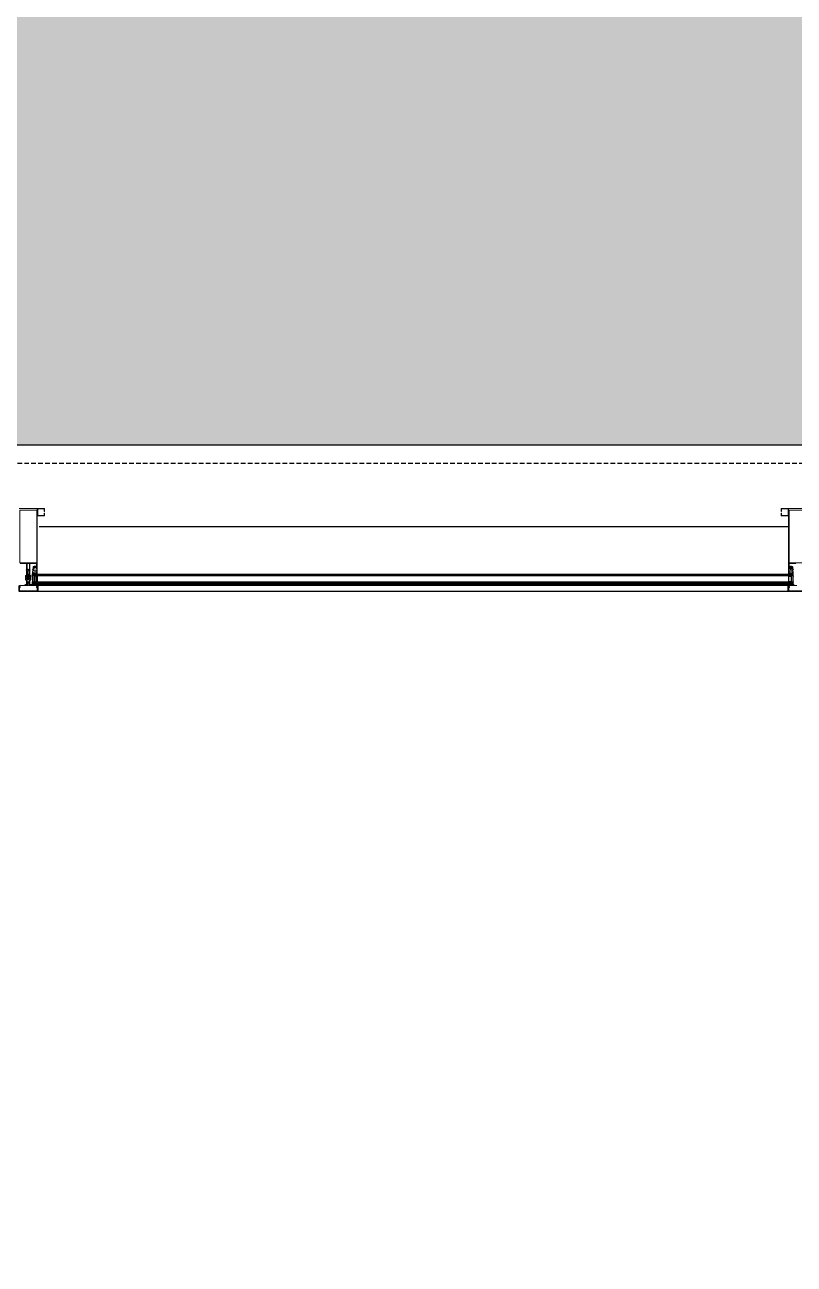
# Model space of a CAD drawing. Header units: metres. Extents: x -11920 to 1298, y -8631 to 433.
# Drawn here: x -3819.4 to -3609.4, y -8624.4 to -8286.3 of the extents above; entities that cross this region are included whole.
import ezdxf

# ---------------------------------------------------------------- set-up
doc = ezdxf.new("R2010")
doc.units = ezdxf.units.M
doc.header["$LTSCALE"] = 0.01
doc.header["$MEASUREMENT"] = 0
doc.linetypes.add('HIDDEN', pattern=[9.525, 6.35, -3.175])
doc.layers.get('0').update_dxf_attribs({"color": 30, "lineweight": 0})
for name, color, linetype in [('AG-ELEV-02', 152, 'Continuous'), ('AG-HIDDEN', 9, 'HIDDEN'), ('CAM', 1, 'Continuous')]:
    doc.layers.add(name, color=color, linetype=linetype)
doc.layers.add('AG-Profile_Aluminium', color=122, linetype='Continuous', lineweight=9)
doc.layers.add('DOS-AG-Floor_PVC', color=91, linetype='Continuous', lineweight=15)

# ---------------------------------------------------------------- blocks, each defined once
blk = doc.blocks.new('A$C671812AB')
at = {"layer": 'AG-ELEV-02', "ltscale": 2.5}
for p, q in [((-15296.1, -3098.5), (-9371.1, -3098.5)), ((-11096.1, -3322.6), (-13141.4, -3322.6))]:
    blk.add_line(p, q, dxfattribs=at)
at = {"layer": 'AG-ELEV-02'}
for p, q in [((-11095, -3498.5), (-13147.1, -3498.5)), ((-11096.2, -3482.8), (-13145.9, -3482.8)), ((-13144.6, -3482.8), (-13144.6, -3498.5)), ((-11097.5, -3482.8), (-11097.5, -3498.5)), ((-11097.5, -3482.8), (-11097.5, -3498.5))]:
    blk.add_line(p, q, dxfattribs=at)
at = {"layer": 'AG-HIDDEN', "ltscale": 200}
blk.add_line((-15296.1, -3148.5), (-9371.1, -3148.5), dxfattribs=at)
at = {"layer": 'AG-Profile_Aluminium'}
for points in [[(-13195.6, -3272.6), (-13146.6, -3272.6, -0.400911), (-13146.1, -3273.1), (-13146.1, -3436.9, -0.414214), (-13146.6, -3437.4), (-13148.4, -3437.4, -0.280185), (-13148.8, -3437.1), (-13149.3, -3436.3), (-13149.3, -3435.9), (-13148.1, -3435.9), (-13148.1, -3432.9, 0.414214), (-13148.6, -3432.4), (-13151.8, -3432.4), (-13152.3, -3431.9), (-13152.8, -3432.4), (-13156, -3432.4, 0.414214), (-13156.5, -3432.9), (-13156.5, -3435.9), (-13155.3, -3435.9), (-13155.3, -3436.3), (-13155.7, -3437.1, -0.280185), (-13156.1, -3437.4), (-13157.2, -3437.4, -0.414214), (-13157.7, -3436.9), (-13157.7, -3431.9, -0.414214), (-13156.2, -3430.4), (-13154.3, -3430.4), (-13154.3, -3429.9, -0.414214), (-13153.8, -3429.4), (-13150.8, -3429.4, -0.414214), (-13150.3, -3429.9), (-13150.3, -3430.4), (-13148.1, -3430.4), (-13148.1, -3423.9, 0.414214), (-13149.6, -3422.4), (-13166.1, -3422.4), (-13166.1, -3439.4), (-13165.5, -3439.4), (-13165.5, -3440.2, -0.414898), (-13165.7, -3440.4), (-13166.1, -3440.4), (-13166.1, -3458.4), (-13167.1, -3459.4), (-13168, -3459.4, -0.401727), (-13169.3, -3458.3), (-13168.8, -3458), (-13169.3, -3457.7), (-13169.3, -3456.9), (-13169.3, -3456.9), (-13168.8, -3456.6), (-13169.3, -3456.3), (-13169.3, -3455.4), (-13168.8, -3455.2), (-13169.3, -3454.9), (-13169.3, -3454), (-13168.8, -3453.7), (-13169.3, -3453.5), (-13169.3, -3452.6), (-13168.8, -3452.3), (-13169.3, -3452), (-13169.3, -3451.2), (-13168.8, -3450.9), (-13169.3, -3450.6), (-13169.3, -3449.8), (-13168.8, -3449.5), (-13169.3, -3449.2), (-13169.3, -3448.4), (-13168.8, -3448.1), (-13169.3, -3447.8), (-13169.3, -3447), (-13168.8, -3446.7), (-13169.3, -3446.4), (-13169.3, -3445.6), (-13168.8, -3445.3), (-13169.3, -3445), (-13169.3, -3444.2), (-13168.8, -3443.9), (-13169.3, -3443.6), (-13169.3, -3442.7), (-13168.8, -3442.5), (-13169.3, -3442.2), (-13169.3, -3441.7), (-13170.7, -3440.3, 0.414204), (-13171.4, -3440.3), (-13172.9, -3441.7), (-13172.9, -3442.9), (-13173.4, -3443.2), (-13172.9, -3443.4), (-13172.9, -3444.3), (-13173.4, -3444.6), (-13172.9, -3444.9), (-13172.9, -3445.7), (-13173.4, -3446), (-13172.9, -3446.3), (-13172.9, -3447.1), (-13173.4, -3447.4), (-13172.9, -3447.7), (-13172.9, -3448.5), (-13173.4, -3448.8), (-13172.9, -3449.1), (-13172.9, -3449.9), (-13173.4, -3450.2), (-13172.9, -3450.5), (-13172.9, -3451.3), (-13173.4, -3451.6), (-13172.9, -3451.9), (-13172.9, -3452.8), (-13173.4, -3453), (-13172.9, -3453.3), (-13172.9, -3454.2), (-13173.4, -3454.5), (-13172.9, -3454.7), (-13172.9, -3455.6), (-13173.4, -3455.9), (-13172.9, -3456.2), (-13172.9, -3457), (-13173.4, -3457.3), (-13172.9, -3457.6), (-13172.9, -3458.4), (-13173.4, -3458.7), (-13173.1, -3458.9, -0.259555), (-13174, -3459.4), (-13175.1, -3459.4), (-13176.1, -3458.4), (-13176.1, -3440.4), (-13176.5, -3440.4, -0.414214), (-13176.7, -3440.2), (-13176.7, -3439.4), (-13176.1, -3439.4), (-13176.1, -3422.4), (-13192.6, -3422.4, 0.414214)], [(-11076.1, -3422.4), (-11092.6, -3422.4, 0.414214), (-11094.1, -3423.9), (-11094.1, -3430.4), (-11091.9, -3430.4), (-11091.9, -3429.9, -0.414214), (-11091.4, -3429.4), (-11088.4, -3429.4, -0.414214), (-11087.9, -3429.9), (-11087.9, -3430.4), (-11086, -3430.4, -0.414214), (-11084.5, -3431.9), (-11084.5, -3436.9, -0.414214), (-11085, -3437.4), (-11086, -3437.4, -0.280185), (-11086.4, -3437.1), (-11086.9, -3436.3), (-11086.9, -3435.9), (-11085.7, -3435.9), (-11085.7, -3432.9, 0.414214), (-11086.2, -3432.4), (-11089.4, -3432.4), (-11089.9, -3431.9), (-11090.4, -3432.4), (-11093.6, -3432.4, 0.414214), (-11094.1, -3432.9), (-11094.1, -3435.9), (-11092.9, -3435.9), (-11092.9, -3436.3), (-11093.3, -3437.1, -0.280185), (-11093.7, -3437.4), (-11095.6, -3437.4, -0.414214), (-11096.1, -3436.9), (-11096.1, -3273.1, -0.414214), (-11095.6, -3272.6), (-11046.6, -3272.6, -0.400911)]]:
    blk.add_lwpolyline(points, format="xyb", dxfattribs=at)
for points in [[(-13147.9, -3420.5), (-13194.2, -3420.5), (-13194.2, -3276.6), (-13147.9, -3276.6)], [(-11047.9, -3420.5), (-11094.2, -3420.5), (-11094.2, -3276.6), (-11047.9, -3276.6)], [(-13174.1, -3472.2), (-13168.1, -3472.2), (-13168.1, -3466.4), (-13174.1, -3466.4)]]:
    blk.add_lwpolyline(points, close=True, dxfattribs=at)
for points in [[(-13127.1, -3280.1), (-13126.1, -3280.1), (-13127.1, -3280.1), (-13127.1, -3273.6), (-13145.1, -3273.6), (-13145.1, -3291.6), (-13127.1, -3291.6), (-13127.1, -3285.1), (-13126.1, -3285.1), (-13126.1, -3292.6), (-13146.1, -3292.6), (-13146.1, -3272.6), (-13126.1, -3272.6), (-13126.1, -3280.1)], [(-11115.1, -3280.1), (-11116.1, -3280.1), (-11115.1, -3280.1), (-11115.1, -3273.6), (-11097.1, -3273.6), (-11097.1, -3291.6), (-11115.1, -3291.6), (-11115.1, -3285.1), (-11116.1, -3285.1), (-11116.1, -3292.6), (-11096.1, -3292.6), (-11096.1, -3272.6), (-11116.1, -3272.6), (-11116.1, -3280.1)]]:
    blk.add_lwpolyline(points, dxfattribs=at)
for points in [[(-13170.7, -3437.7, 0.414204), (-13171.4, -3437.7), (-13173.4, -3439.6, -0.668177), (-13174.2, -3439.2), (-13174.2, -3422.4), (-13167.9, -3422.4), (-13167.9, -3439.2, -0.668169), (-13168.8, -3439.6)], [(-13169.3, -3477.7), (-13169.3, -3478.1), (-13168.8, -3478.9, 0.280182), (-13168.4, -3479.2), (-13166.6, -3479.2, 0.414214), (-13166.1, -3478.7), (-13166.1, -3469.2, -0.198912), (-13165.5, -3467.8), (-13164.7, -3467, 0.198912), (-13164.1, -3465.6), (-13164.1, -3455.7, 0.414214), (-13164.6, -3455.2), (-13165.4, -3455.2, 0.414214), (-13165.9, -3455.7), (-13165.9, -3463.9, -0.414156), (-13166.4, -3464.4), (-13169.8, -3464.4, -0.414272), (-13170.3, -3463.9), (-13170.3, -3462.9, -0.414214), (-13170.2, -3462.8), (-13169.9, -3462.8, -0.244698), (-13169.8, -3462.8), (-13169.1, -3463.8, 0.414214), (-13168.8, -3463.9), (-13168.5, -3463.7), (-13169.4, -3462.3, 0.244698), (-13169.7, -3462.2), (-13170, -3462.2, -0.414214), (-13170.3, -3461.9), (-13170.3, -3460.7, -0.414214), (-13170.2, -3460.6), (-13169.9, -3460.6, -0.244698), (-13169.8, -3460.6), (-13169.1, -3461.6, 0.414214), (-13168.8, -3461.7), (-13168.5, -3461.4), (-13169.4, -3460.1, 0.244698), (-13169.7, -3460), (-13170, -3460, -0.414214), (-13170.3, -3459.7), (-13170.3, -3458.4, -0.414214), (-13170.2, -3458.3), (-13169.9, -3458.3, -0.244698), (-13169.8, -3458.4), (-13169.1, -3459.4, 0.414214), (-13168.8, -3459.4), (-13168.5, -3459.2), (-13169.4, -3457.9, 0.244698), (-13169.7, -3457.7), (-13170, -3457.7, -0.414214), (-13170.3, -3457.4), (-13170.3, -3456.2, -0.414214), (-13170.2, -3456.1), (-13169.9, -3456.1, -0.244698), (-13169.8, -3456.2), (-13169.1, -3457.1, 0.414214), (-13168.8, -3457.2), (-13168.5, -3457), (-13169.4, -3455.6, 0.244698), (-13169.7, -3455.5), (-13170, -3455.5, -0.414214), (-13170.3, -3455.2), (-13170.3, -3454, -0.414214), (-13170.2, -3453.9), (-13170, -3453.9, -0.244698), (-13169.9, -3453.9), (-13169.1, -3455.1, 0.414214), (-13168.8, -3455.1), (-13168.5, -3454.9), (-13170.1, -3452.6, 0), (-13170.1, -3452.6, 0.244698), (-13170.9, -3452.2), (-13171.2, -3452.2, 0.244698), (-13172, -3452.6), (-13173.6, -3454.9), (-13173.3, -3455.1, 0.414214), (-13173, -3455.1), (-13172.2, -3453.9, -0.244698), (-13172.1, -3453.9), (-13172, -3453.9, -0.414214), (-13171.9, -3454), (-13171.9, -3455.2, -0.414214), (-13172.2, -3455.5), (-13172.5, -3455.5, 0.244698), (-13172.7, -3455.6), (-13173.6, -3457), (-13173.3, -3457.2, 0.414214), (-13173, -3457.1), (-13172.3, -3456.2, -0.244698), (-13172.2, -3456.1), (-13172, -3456.1, -0.414214), (-13171.9, -3456.2), (-13171.9, -3457.4, -0.414214), (-13172.2, -3457.7), (-13172.5, -3457.7, 0.244698), (-13172.7, -3457.9), (-13173.6, -3459.2), (-13173.3, -3459.4, 0.414214), (-13173, -3459.4), (-13172.3, -3458.4, -0.244698), (-13172.2, -3458.3), (-13172, -3458.3, -0.414214), (-13171.9, -3458.4), (-13171.9, -3459.7, -0.414214), (-13172.2, -3460), (-13172.5, -3460, 0.244698), (-13172.7, -3460.1), (-13173.6, -3461.4), (-13173.3, -3461.7, 0.414214), (-13173, -3461.6), (-13172.3, -3460.6, -0.244698), (-13172.2, -3460.6), (-13172, -3460.6, -0.414214), (-13171.9, -3460.7), (-13171.9, -3461.9, -0.414214), (-13172.2, -3462.2), (-13172.5, -3462.2, 0.244698), (-13172.7, -3462.3), (-13173.6, -3463.7), (-13173.3, -3463.9, 0.414214), (-13173, -3463.8), (-13172.3, -3462.8, -0.244698), (-13172.2, -3462.8), (-13172, -3462.8, -0.414214), (-13171.9, -3462.9), (-13171.9, -3463.9, -0.414214), (-13172.4, -3464.4), (-13175.8, -3464.4, -0.414214), (-13176.3, -3463.9), (-13176.3, -3455.7, 0.414214), (-13176.8, -3455.2), (-13177.6, -3455.2, 0.414214), (-13178.1, -3455.7), (-13178.1, -3465.6, 0.198912), (-13177.5, -3467), (-13176.7, -3467.8, -0.198912), (-13176.1, -3469.2), (-13176.1, -3478.7, 0.414214), (-13175.6, -3479.2), (-13173.7, -3479.2, 0.280182), (-13173.3, -3478.9), (-13172.9, -3478.1), (-13172.9, -3477.7), (-13174.1, -3477.7), (-13174.1, -3474.7, -0.414214), (-13173.6, -3474.2), (-13171.6, -3474.2), (-13171.1, -3473.7), (-13170.6, -3474.2), (-13168.6, -3474.2, -0.414214), (-13168.1, -3474.7), (-13168.1, -3477.7)], [(-13171.1, -3497.2), (-13147.1, -3497.2, 0.415475), (-13146.9, -3497), (-13146.9, -3489.1), (-13148.2, -3488, -0.734294), (-13146.9, -3484.8, 0.180054), (-13146.3, -3484.6), (-13146.3, -3483.2, -1.029401), (-13145.6, -3483.2), (-13145.6, -3497, -0.414214), (-13147.1, -3498.5), (-13195, -3498.5, -0.414214), (-13196.5, -3497), (-13196.5, -3483.2, -1.029594), (-13195.8, -3483.2), (-13195.8, -3484.6, 0.18004), (-13195.2, -3484.8, -0.734976), (-13193.9, -3488), (-13195.2, -3489.1), (-13195.2, -3497, 0.415536), (-13195, -3497.2)], [(-11071.1, -3497.2), (-11047.1, -3497.2, 0.415475), (-11046.9, -3497), (-11046.9, -3489.1), (-11048.2, -3488, -0.734294), (-11046.9, -3484.8, 0.180054), (-11046.3, -3484.6), (-11046.3, -3483.2, -1.029401), (-11045.6, -3483.2), (-11045.6, -3497, -0.414214), (-11047.1, -3498.5), (-11095, -3498.5, -0.414214), (-11096.5, -3497), (-11096.5, -3483.2, -1.029594), (-11095.8, -3483.2), (-11095.8, -3484.6, 0.18004), (-11095.2, -3484.8, -0.734976), (-11093.9, -3488), (-11095.2, -3489.1), (-11095.2, -3497, 0.415536), (-11095, -3497.2)]]:
    blk.add_lwpolyline(points, format="xyb", close=True, dxfattribs=at)
at = {"layer": 'AG-Profile_Aluminium', "color": 9}
for points in [[(-13156.1, -3450.4, -0.433199), (-13159.3, -3447.4), (-13158.5, -3438.7, 0.414214), (-13158.8, -3438.4), (-13159.2, -3438.4, -0.414214), (-13159.5, -3438.1), (-13159.5, -3437.7, -0.414214), (-13159.2, -3437.4), (-13156.1, -3437.4, 0.414214), (-13155.1, -3436.4), (-13155.1, -3435.1), (-13156.2, -3435.1), (-13156.2, -3434.6, -0.384615), (-13148.4, -3434.6), (-13148.4, -3435.1), (-13149.4, -3435.1), (-13149.4, -3436.4, 0.414214), (-13148.4, -3437.4), (-13146.1, -3437.4), (-13146.4, -3449, -0.213288), (-13147.7, -3450.4, 0.005109)], [(-13147.5, -3447.4), (-13148.1, -3447.4), (-13148.1, -3446.9), (-13156.4, -3445.9), (-13156.5, -3446.4), (-13157, -3446.4), (-13157.8, -3447.4, 0.436697), (-13155.7, -3449.4, -0.010178), (-13147.7, -3449.3, 0.26621), (-13147.4, -3448.7), (-13147, -3447.9, 0.414214)], [(-13155.4, -3443.5, -0.425894), (-13155.8, -3442.9), (-13155.5, -3440.8, -0.3686), (-13155, -3440.4), (-13150, -3440.4, -0.375315), (-13149.5, -3440.8), (-13149.1, -3443.6, -0.490444), (-13149.7, -3444.2)], [(-11086, -3450.4, 0.433199), (-11082.8, -3447.4), (-11083.7, -3438.7, -0.414214), (-11083.4, -3438.4), (-11083, -3438.4, 0.414214), (-11082.7, -3438.1), (-11082.7, -3437.7, 0.414214), (-11083, -3437.4), (-11086, -3437.4, -0.414214), (-11087, -3436.4), (-11087, -3435.1), (-11086, -3435.1), (-11086, -3434.6, 0.384615), (-11093.8, -3434.6), (-11093.8, -3435.1), (-11092.7, -3435.1), (-11092.7, -3436.4, -0.414214), (-11093.7, -3437.4), (-11096.1, -3437.4), (-11095.7, -3449, 0.213288), (-11094.4, -3450.4, -0.005109)], [(-11094.6, -3447.4), (-11094.1, -3447.4), (-11094, -3446.9), (-11085.7, -3445.9), (-11085.7, -3446.4), (-11085.2, -3446.4), (-11084.3, -3447.4, -0.436697), (-11086.4, -3449.4, 0.010178), (-11094.4, -3449.3, -0.26621), (-11094.7, -3448.7), (-11095.1, -3447.9, -0.414214)], [(-11086.7, -3443.5, 0.425894), (-11086.3, -3442.9), (-11086.6, -3440.8, 0.3686), (-11087.1, -3440.4), (-11092.1, -3440.4, 0.375315), (-11092.6, -3440.8), (-11093, -3443.6, 0.490444), (-11092.4, -3444.2)], [(-11088.5, -3434.3, 0.142901), (-11091.2, -3434.3), (-11091.2, -3437.1, 0.414214), (-11090.9, -3437.4), (-11088.8, -3437.4, 0.414214), (-11088.5, -3437.1)]]:
    blk.add_lwpolyline(points, format="xyb", close=True, dxfattribs=at)
for points in [[(-13195.2, -3482.4), (-13173.3, -3482.4, 0.253164), (-13172.5, -3482, -0.541002), (-13169.7, -3482, 0.253164), (-13168.9, -3482.4), (-13147, -3482.4, 0.344474), (-13146, -3481.7, -0.075525), (-13144.2, -3479.3, 0.853065), (-13144.5, -3478.9, -0.085692), (-13146.6, -3480, -0.114183), (-13146.4, -3479.2), (-13146.4, -3479.1, 0.833224), (-13146.9, -3479.1), (-13147.4, -3479.9), (-13148.3, -3479.9), (-13147.9, -3479.1, 0.834458), (-13148.4, -3479.1), (-13148.9, -3479.9), (-13149.8, -3479.9), (-13149.4, -3479.1, 0.834458), (-13149.9, -3479.1), (-13150.4, -3479.9), (-13151.3, -3479.9), (-13150.9, -3479.1, 0.834458), (-13151.4, -3479.1), (-13151.9, -3479.9), (-13152.8, -3479.9), (-13152.4, -3479.1, 0.834458), (-13152.9, -3479.1), (-13153.4, -3479.9), (-13154.3, -3479.9), (-13153.9, -3479.1, 0.834458), (-13154.4, -3479.1), (-13154.9, -3479.9), (-13155.8, -3479.9), (-13155.4, -3479.1, 0.834458), (-13155.9, -3479.1), (-13156.4, -3479.9), (-13157.3, -3479.9), (-13156.9, -3479.1, 0.834458), (-13157.4, -3479.1), (-13157.9, -3479.9), (-13158.8, -3479.9), (-13158.4, -3479.1, 0.834458), (-13158.9, -3479.1), (-13159.4, -3479.9), (-13160.3, -3479.9), (-13159.9, -3479.1, 0.834458), (-13160.4, -3479.1), (-13160.9, -3479.9), (-13161.8, -3479.9), (-13161.8, -3479.6, 0.363249), (-13162.1, -3479.4), (-13168.4, -3479.4, -0.414214), (-13169.4, -3478.4), (-13169.4, -3477.6), (-13168.4, -3477.6), (-13168.4, -3477.1, 0.543452), (-13173.8, -3477.1), (-13173.8, -3477.6), (-13172.7, -3477.6), (-13172.7, -3478.4, -0.414214), (-13173.7, -3479.4), (-13180.1, -3479.4, 0.363249), (-13180.3, -3479.6), (-13180.4, -3479.9)], [(-11080.3, -3479.6), (-11080.4, -3479.9), (-11081.3, -3479.9), (-11081.8, -3479.1, 0.834458), (-11082.3, -3479.1), (-11081.9, -3479.9), (-11082.8, -3479.9), (-11083.3, -3479.1, 0.834458), (-11083.8, -3479.1), (-11083.4, -3479.9), (-11084.3, -3479.9), (-11084.8, -3479.1, 0.834458), (-11085.3, -3479.1), (-11084.9, -3479.9), (-11085.8, -3479.9), (-11086.3, -3479.1, 0.834458), (-11086.8, -3479.1), (-11086.4, -3479.9), (-11087.3, -3479.9), (-11087.8, -3479.1, 0.834458), (-11088.3, -3479.1), (-11087.9, -3479.9), (-11088.8, -3479.9), (-11089.3, -3479.1, 0.834458), (-11089.8, -3479.1), (-11089.4, -3479.9), (-11090.3, -3479.9), (-11090.8, -3479.1, 0.834458), (-11091.3, -3479.1), (-11090.9, -3479.9), (-11091.8, -3479.9), (-11092.3, -3479.1, 0.834458), (-11092.8, -3479.1), (-11092.4, -3479.9), (-11093.3, -3479.9), (-11093.8, -3479.1, 0.834458), (-11094.3, -3479.1), (-11093.9, -3479.9), (-11094.8, -3479.9), (-11095.3, -3479.1, 0.833224), (-11095.8, -3479.1), (-11095.8, -3479.3, -0.121295), (-11095.6, -3480, -0.083975), (-11097.7, -3479, 0.853065), (-11098, -3479.4, -0.075674), (-11096.2, -3481.7, 0.344474), (-11095.2, -3482.4), (-11073.3, -3482.4, 0.253164)]]:
    blk.add_lwpolyline(points, format="xyb", dxfattribs=at)
at = {"layer": 'CAM'}
for p, q in [((-13159, -3456.4), (-13159, -3450.4)), ((-11083.1, -3452.4), (-13159, -3452.4)), ((-11083.1, -3454.4), (-13159, -3454.4)), ((-11083.1, -3456.4), (-13159, -3456.4)), ((-11083.1, -3473.4), (-13159, -3473.4)), ((-13159, -3479.4), (-13159, -3473.4)), ((-11083.1, -3475.4), (-13159, -3475.4)), ((-11083.1, -3477.4), (-13159, -3477.4)), ((-11083.1, -3479.4), (-13159, -3479.4)), ((-11083.1, -3456.4), (-11083.1, -3450.4)), ((-11083.1, -3479.4), (-11083.1, -3473.4))]:
    blk.add_line(p, q, dxfattribs=at)
for points in [[(-13146.3, -3456.4), (-13146.3, -3473.4), (-13152, -3473.4), (-13154, -3471.4), (-13154, -3458.4), (-13152, -3456.4)], [(-13147, -3457.1), (-13151.7, -3457.1), (-13153.3, -3458.7), (-13153.3, -3471.1), (-13151.7, -3472.7), (-13147, -3472.7)], [(-11095.8, -3456.4), (-11095.8, -3473.4), (-11090.1, -3473.4), (-11088.1, -3471.4), (-11088.1, -3458.4), (-11090.1, -3456.4)], [(-11095.1, -3457.1), (-11090.4, -3457.1), (-11088.8, -3458.7), (-11088.8, -3471.1), (-11090.4, -3472.7), (-11095.1, -3472.7)]]:
    blk.add_lwpolyline(points, close=True, dxfattribs=at)
for centre, start, end in [((-13198.3, -3464.9), 347.7895, 12.2105), ((-11043.9, -3464.9), 167.7895, 192.2105)]:
    blk.add_arc(centre, 40.2, start, end, dxfattribs=at)

msp = doc.modelspace()

# ---------------------------------------------------------------- hatches: boundary and pattern name
at = {"layer": 'DOS-AG-Floor_PVC'}
h = msp.add_hatch(dxfattribs=at)
h.set_pattern_fill('CROSS', color=256, scale=100, style=0)
h.set_pattern_definition([(0, (-1930.435, -7585.879), (25, 25), [12.5, -37.5]), (90, (-1924.185, -7592.129), (-25, 25), [12.5, -37.5])])
h.paths.add_polyline_path([(-1178.93, -8368.12), (-1178.93, -8568.12), (-1628.93, -8568.12), (-1628.93, -8368.12)], flags=16)
edge = h.paths.add_edge_path()
edge.add_line((-1671.93, -8624.41), (-1134.91, -8624.41))
edge.add_line((-1134.91, -8624.41), (-1134.83, -8285.98))
edge.add_line((-1134.83, -8285.98), (-1134.83, -8285.88))
edge.add_line((-1134.83, -8285.88), (-1091.93, -8285.88))
edge.add_line((-1091.93, -8285.88), (-1091.93, -8406.82))
edge.add_arc((-1090.05, -8155.21), 251.62, 269.5712, 359.8465)
edge.add_line((-838.44, -8155.88), (-838.44, -7585.88))
edge.add_line((-838.44, -7585.88), (-1930.44, -7585.88))
edge.add_line((-1930.44, -7585.88), (-1930.44, -7174.88))
edge.add_line((-1930.44, -7174.88), (-1911.51, -7174.88))
edge.add_line((-1911.51, -7174.88), (-1911.44, -7174.88))
edge.add_line((-1911.44, -7174.88), (-1911.44, -7084.88))
edge.add_line((-1911.44, -7084.88), (-1930.44, -7084.88))
edge.add_line((-1930.44, -7084.88), (-1930.44, -6982.88))
edge.add_line((-1930.44, -6982.88), (-1911.44, -6982.88))
edge.add_line((-1911.44, -6982.88), (-1911.44, -6872.88))
edge.add_line((-1911.44, -6872.88), (-1930.44, -6872.88))
edge.add_line((-1930.44, -6872.88), (-1930.44, -6822.88))
edge.add_line((-1930.44, -6822.88), (-1911.44, -6822.88))
edge.add_line((-1911.44, -6822.88), (-1911.44, -6732.88))
edge.add_line((-1911.44, -6732.88), (-1930.44, -6732.88))
edge.add_line((-1930.44, -6732.88), (-1930.44, -6625.88))
edge.add_line((-1930.44, -6625.88), (-1584.44, -6625.88))
edge.add_line((-1584.44, -6625.88), (-1584.44, -6467.88))
edge.add_line((-1584.44, -6467.88), (-2135.44, -6467.88))
edge.add_line((-2135.44, -6467.88), (-2135.44, -7500.88))
edge.add_line((-2135.44, -7500.88), (-3578.44, -7500.88))
edge.add_line((-3578.44, -7500.88), (-3578.44, -7460.88))
edge.add_line((-3578.44, -7460.88), (-3848.44, -7460.88))
edge.add_line((-3848.44, -7460.88), (-3848.44, -7500.88))
edge.add_line((-3848.44, -7500.88), (-4013.44, -7500.88))
edge.add_line((-4013.44, -7500.88), (-4013.44, -7460.88))
edge.add_line((-4013.44, -7460.88), (-4283.44, -7460.88))
edge.add_line((-4283.44, -7460.88), (-4283.44, -7500.88))
edge.add_line((-4283.44, -7500.88), (-4341.44, -7500.88))
edge.add_line((-4341.44, -7500.88), (-4341.44, -8015.88))
edge.add_line((-4341.44, -8015.88), (-4198.44, -8015.88))
edge.add_line((-4198.44, -8015.88), (-4198.44, -8095.88))
edge.add_line((-4198.44, -8095.88), (-4278.44, -8095.88))
edge.add_line((-4278.44, -8095.88), (-4278.44, -8305.88))
edge.add_line((-4278.44, -8305.88), (-4198.44, -8305.88))
edge.add_line((-4198.44, -8305.88), (-4198.44, -8400.88))
edge.add_line((-4198.44, -8400.88), (-3438.44, -8400.88))
edge.add_line((-3438.44, -8400.88), (-3438.44, -8305.88))
edge.add_line((-3438.44, -8305.88), (-3358.44, -8305.88))
edge.add_line((-3358.44, -8305.88), (-3358.44, -8400.88))
edge.add_line((-3358.44, -8400.88), (-2764.38, -8400.88))
edge.add_line((-2764.38, -8400.88), (-2764.38, -8385.41))
edge.add_line((-2764.38, -8385.41), (-2598.44, -8385.41))
edge.add_line((-2598.44, -8385.41), (-2598.44, -8306.21))
edge.add_line((-2598.44, -8306.21), (-3018.44, -8305.88))
edge.add_line((-3018.44, -8305.88), (-3018.44, -8115.88))
edge.add_line((-3018.44, -8115.88), (-3118.44, -8115.88))
edge.add_line((-3118.44, -8115.88), (-3118.44, -8110.88))
edge.add_line((-3118.44, -8110.88), (-3138.44, -8110.88))
edge.add_line((-3138.44, -8110.88), (-3138.44, -7957.88))
edge.add_line((-3138.44, -7957.88), (-3118.44, -7957.88))
edge.add_line((-3118.44, -7957.88), (-3118.44, -7952.88))
edge.add_line((-3118.44, -7952.88), (-3018.44, -7952.88))
edge.add_line((-3018.44, -7952.88), (-3018.44, -7915.88))
edge.add_line((-3018.44, -7915.88), (-2053.44, -7915.88))
edge.add_line((-2053.44, -7915.88), (-2053.44, -7952.88))
edge.add_line((-2053.44, -7952.88), (-1953.44, -7952.88))
edge.add_line((-1953.44, -7952.88), (-1953.44, -7957.88))
edge.add_line((-1953.44, -7957.88), (-1933.44, -7957.88))
edge.add_line((-1933.44, -7957.88), (-1933.44, -8263.88))
edge.add_line((-1933.44, -8263.88), (-1953.44, -8263.88))
edge.add_line((-1953.44, -8263.88), (-1953.44, -8268.88))
edge.add_line((-1953.44, -8268.88), (-2053.44, -8268.88))
edge.add_line((-2053.44, -8268.88), (-2053.44, -8305.88))
edge.add_line((-2053.44, -8305.88), (-2518.44, -8305.88))
edge.add_line((-2518.44, -8305.88), (-2518.44, -8385.51))
edge.add_line((-2518.44, -8385.51), (-2142.49, -8385.41))
edge.add_line((-2142.49, -8385.41), (-2142.49, -8406.48))
edge.add_line((-2142.49, -8406.48), (-2139.59, -8406.48))
edge.add_line((-2139.59, -8406.48), (-2139.59, -8406.82))
edge.add_line((-2139.59, -8406.82), (-2135.93, -8400.88))
edge.add_line((-2135.93, -8400.88), (-1758.44, -8400.88))
edge.add_line((-1758.44, -8400.88), (-1758.44, -8305.88))
edge.add_line((-1758.44, -8305.88), (-1714.93, -8305.88))
edge.add_line((-1714.93, -8305.88), (-1714.93, -8285.88))
edge.add_line((-1714.93, -8285.88), (-1671.93, -8285.88))
edge.add_line((-1671.93, -8285.88), (-1671.93, -8624.41))

# ---------------------------------------------------------------- linework, layer by layer
msp.add_lwpolyline([(-2135.44, -7500.88), (-3578.44, -7500.88), (-3578.44, -7460.88), (-3848.44, -7460.88), (-3848.44, -7500.88), (-4013.44, -7500.88), (-4013.44, -7460.88), (-4283.44, -7460.88), (-4283.44, -7500.88), (-4341.44, -7500.88), (-4341.44, -8015.88), (-4198.44, -8015.88), (-4198.44, -8095.88), (-4278.44, -8095.88), (-4278.44, -8305.88), (-4198.44, -8305.88), (-4198.44, -8400.88), (-3438.44, -8400.88), (-3438.44, -8305.88), (-3358.44, -8305.88), (-3358.44, -8400.88), (-2764.38, -8400.88)], dxfattribs=at)

# ---------------------------------------------------------------- block references
at = {"xscale": 0.1, "yscale": 0.1, "zscale": 0.1}
msp.add_blockref('A$C671812AB', (-2501.33, -8091.02), dxfattribs=at)

doc.saveas('drawing.dxf')
